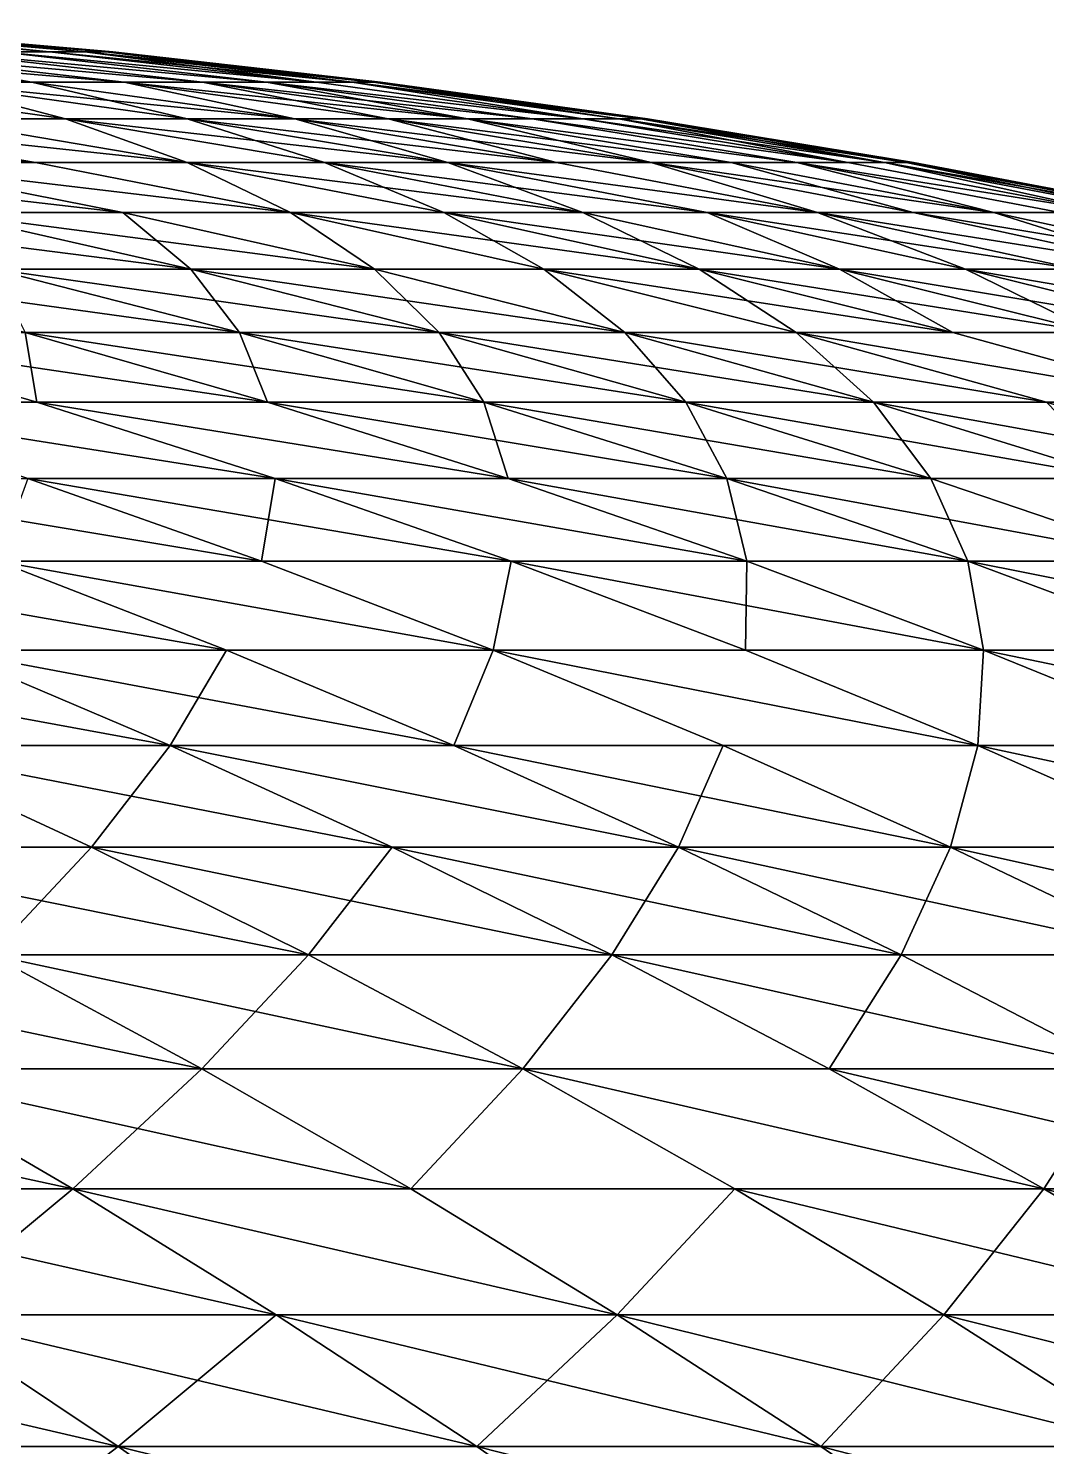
# Model space of a CAD drawing. Header units: millimetres. Extents: x -3250 to 6200, y -3250 to 3250.
# Drawn here: x 5473.4 to 5548.8, y 692.8 to 797.8 of the extents above; entities that cross this region are included whole.
import ezdxf

# ---------------------------------------------------------------- set-up
doc = ezdxf.new("R2010")
doc.units = ezdxf.units.MM
doc.header["$MEASUREMENT"] = 0
doc.layers.add('MESH_3D', color=2, linetype='CONTINUOUS')

msp = doc.modelspace()

# ---------------------------------------------------------------- linework, layer by layer
at = {"layer": 'MESH_3D'}
for points in [[(5455.14, 797.76, 2675.96), (5457.72, 797.76, 2717.27), (5474.96, 796.02, 2674.48)], [(5471.31, 796.02, 2632.76), (5455.14, 797.76, 2675.96), (5474.96, 796.02, 2674.48)], [(5455.14, 797.76, 24024.04), (5471.31, 796.02, 24067.24), (5474.96, 796.02, 24025.52)], [(5457.72, 797.76, 23982.73), (5455.14, 797.76, 24024.04), (5474.96, 796.02, 24025.52)], [(5457.72, 797.76, 2717.27), (5459.27, 797.76, 2758.62), (5477.57, 796.02, 2716.28)], [(5474.96, 796.02, 2674.48), (5457.72, 797.76, 2717.27), (5477.57, 796.02, 2716.28)], [(5457.72, 797.76, 23982.73), (5474.96, 796.02, 24025.52), (5477.57, 796.02, 23983.72)], [(5479.13, 796.02, 23941.87), (5457.72, 797.76, 23982.73), (5477.57, 796.02, 23983.72)], [(5459.27, 797.76, 23941.38), (5457.72, 797.76, 23982.73), (5479.13, 796.02, 23941.87)], [(5459.27, 797.76, 2758.62), (5479.65, 796.02, 2800), (5479.13, 796.02, 2758.13)], [(5459.27, 797.76, 2758.62), (5459.78, 797.76, 2800), (5479.65, 796.02, 2800)], [(5477.57, 796.02, 2716.28), (5459.27, 797.76, 2758.62), (5479.13, 796.02, 2758.13)], [(5459.27, 797.76, 23941.38), (5479.13, 796.02, 23941.87), (5479.65, 796.02, 23900)], [(5459.27, 797.76, 23941.38), (5479.65, 796.02, 23900), (5459.78, 797.76, 23900)], [(5479.65, 796.02, 23900), (5479.65, 796.02, 2800), (5459.78, 797.76, 2800)], [(5459.78, 797.76, 23900), (5479.65, 796.02, 23900), (5459.78, 797.76, 2800)], [(5446.35, 796.02, 2467.18), (5473.66, 793.79, 2504.89), (5465.78, 793.79, 2463.26)], [(5446.35, 796.02, 2467.18), (5454.14, 796.02, 2508.33), (5473.66, 793.79, 2504.89)], [(5473.66, 793.79, 24195.11), (5446.35, 796.02, 24232.82), (5465.78, 793.79, 24236.74)], [(5454.14, 796.02, 24191.67), (5446.35, 796.02, 24232.82), (5473.66, 793.79, 24195.11)], [(5454.14, 796.02, 2508.33), (5460.89, 796.02, 2549.66), (5480.49, 793.79, 2546.71)], [(5454.14, 796.02, 2508.33), (5480.49, 793.79, 2546.71), (5473.66, 793.79, 2504.89)], [(5460.89, 796.02, 24150.34), (5454.14, 796.02, 24191.67), (5473.66, 793.79, 24195.11)], [(5460.89, 796.02, 2549.66), (5466.62, 796.02, 2591.15), (5486.29, 793.79, 2588.68)], [(5460.89, 796.02, 2549.66), (5486.29, 793.79, 2588.68), (5480.49, 793.79, 2546.71)], [(5460.89, 796.02, 24150.34), (5473.66, 793.79, 24195.11), (5480.49, 793.79, 24153.29)], [(5486.29, 793.79, 24111.32), (5460.89, 796.02, 24150.34), (5480.49, 793.79, 24153.29)], [(5466.62, 796.02, 24108.85), (5460.89, 796.02, 24150.34), (5486.29, 793.79, 24111.32)], [(5466.62, 796.02, 2591.15), (5471.31, 796.02, 2632.76), (5491.03, 793.79, 2630.79)], [(5466.62, 796.02, 2591.15), (5491.03, 793.79, 2630.79), (5486.29, 793.79, 2588.68)], [(5491.03, 793.79, 24069.21), (5466.62, 796.02, 24108.85), (5486.29, 793.79, 24111.32)], [(5471.31, 796.02, 24067.24), (5466.62, 796.02, 24108.85), (5491.03, 793.79, 24069.21)], [(5471.31, 796.02, 2632.76), (5494.72, 793.79, 2673), (5491.03, 793.79, 2630.79)], [(5471.31, 796.02, 2632.76), (5474.96, 796.02, 2674.48), (5494.72, 793.79, 2673)], [(5494.72, 793.79, 24027), (5471.31, 796.02, 24067.24), (5491.03, 793.79, 24069.21)], [(5474.96, 796.02, 24025.52), (5471.31, 796.02, 24067.24), (5494.72, 793.79, 24027)], [(5474.96, 796.02, 2674.48), (5477.57, 796.02, 2716.28), (5497.36, 793.79, 2715.29)], [(5474.96, 796.02, 2674.48), (5497.36, 793.79, 2715.29), (5494.72, 793.79, 2673)], [(5477.57, 796.02, 23983.72), (5474.96, 796.02, 24025.52), (5494.72, 793.79, 24027)], [(5477.57, 796.02, 2716.28), (5479.13, 796.02, 2758.13), (5498.95, 793.79, 2757.63)], [(5477.57, 796.02, 2716.28), (5498.95, 793.79, 2757.63), (5497.36, 793.79, 2715.29)], [(5477.57, 796.02, 23983.72), (5494.72, 793.79, 24027), (5497.36, 793.79, 23984.71)], [(5479.13, 796.02, 23941.87), (5477.57, 796.02, 23983.72), (5497.36, 793.79, 23984.71)], [(5479.13, 796.02, 2758.13), (5479.65, 796.02, 2800), (5499.47, 793.79, 2800)], [(5479.13, 796.02, 2758.13), (5499.47, 793.79, 2800), (5498.95, 793.79, 2757.63)], [(5479.13, 796.02, 23941.87), (5497.36, 793.79, 23984.71), (5498.95, 793.79, 23942.37)], [(5479.13, 796.02, 23941.87), (5498.95, 793.79, 23942.37), (5499.47, 793.79, 23900)], [(5479.13, 796.02, 23941.87), (5499.47, 793.79, 23900), (5479.65, 796.02, 23900)], [(5479.65, 796.02, 23900), (5499.47, 793.79, 23900), (5499.47, 793.79, 2800)], [(5479.65, 796.02, 23900), (5499.47, 793.79, 2800), (5479.65, 796.02, 2800)], [(5456.87, 793.79, 2421.83), (5465.78, 793.79, 2463.26), (5476.13, 791.06, 2417.43)], [(5466.07, 791.06, 2375.77), (5456.87, 793.79, 2421.83), (5476.13, 791.06, 2417.43)], [(5456.87, 793.79, 24278.17), (5466.07, 791.06, 24324.23), (5476.13, 791.06, 24282.57)], [(5465.78, 793.79, 24236.74), (5456.87, 793.79, 24278.17), (5476.13, 791.06, 24282.57)], [(5465.78, 793.79, 2463.26), (5473.66, 793.79, 2504.89), (5493.11, 791.06, 2501.46)], [(5465.78, 793.79, 2463.26), (5493.11, 791.06, 2501.46), (5485.15, 791.06, 2459.34)], [(5476.13, 791.06, 2417.43), (5465.78, 793.79, 2463.26), (5485.15, 791.06, 2459.34)], [(5465.78, 793.79, 24236.74), (5476.13, 791.06, 24282.57), (5485.15, 791.06, 24240.66)], [(5473.66, 793.79, 24195.11), (5465.78, 793.79, 24236.74), (5485.15, 791.06, 24240.66)], [(5473.66, 793.79, 2504.89), (5480.49, 793.79, 2546.71), (5493.11, 791.06, 2501.46)], [(5473.66, 793.79, 24195.11), (5485.15, 791.06, 24240.66), (5493.11, 791.06, 24198.54)], [(5480.49, 793.79, 24153.29), (5473.66, 793.79, 24195.11), (5493.11, 791.06, 24198.54)], [(5480.49, 793.79, 2546.71), (5505.89, 791.06, 2586.22), (5500.03, 791.06, 2543.76)], [(5480.49, 793.79, 2546.71), (5486.29, 793.79, 2588.68), (5505.89, 791.06, 2586.22)], [(5493.11, 791.06, 2501.46), (5480.49, 793.79, 2546.71), (5500.03, 791.06, 2543.76)], [(5480.49, 793.79, 24153.29), (5493.11, 791.06, 24198.54), (5500.03, 791.06, 24156.24)], [(5486.29, 793.79, 24111.32), (5480.49, 793.79, 24153.29), (5500.03, 791.06, 24156.24)], [(5486.29, 793.79, 2588.68), (5491.03, 793.79, 2630.79), (5510.69, 791.06, 2628.82)], [(5486.29, 793.79, 2588.68), (5510.69, 791.06, 2628.82), (5505.89, 791.06, 2586.22)], [(5486.29, 793.79, 24111.32), (5500.03, 791.06, 24156.24), (5505.89, 791.06, 24113.78)], [(5491.03, 793.79, 24069.21), (5486.29, 793.79, 24111.32), (5505.89, 791.06, 24113.78)], [(5491.03, 793.79, 2630.79), (5494.72, 793.79, 2673), (5514.43, 791.06, 2671.52)], [(5491.03, 793.79, 2630.79), (5514.43, 791.06, 2671.52), (5510.69, 791.06, 2628.82)], [(5491.03, 793.79, 24069.21), (5505.89, 791.06, 24113.78), (5510.69, 791.06, 24071.18)], [(5514.43, 791.06, 24028.48), (5491.03, 793.79, 24069.21), (5510.69, 791.06, 24071.18)], [(5494.72, 793.79, 24027), (5491.03, 793.79, 24069.21), (5514.43, 791.06, 24028.48)], [(5494.72, 793.79, 2673), (5497.36, 793.79, 2715.29), (5514.43, 791.06, 2671.52)], [(5497.36, 793.79, 23984.71), (5494.72, 793.79, 24027), (5514.43, 791.06, 24028.48)], [(5497.36, 793.79, 2715.29), (5518.7, 791.06, 2757.14), (5517.1, 791.06, 2714.3)], [(5497.36, 793.79, 2715.29), (5498.95, 793.79, 2757.63), (5518.7, 791.06, 2757.14)], [(5514.43, 791.06, 2671.52), (5497.36, 793.79, 2715.29), (5517.1, 791.06, 2714.3)], [(5497.36, 793.79, 23984.71), (5514.43, 791.06, 24028.48), (5517.1, 791.06, 23985.7)], [(5498.95, 793.79, 23942.37), (5497.36, 793.79, 23984.71), (5517.1, 791.06, 23985.7)], [(5498.95, 793.79, 2757.63), (5499.47, 793.79, 2800), (5519.23, 791.06, 2800)], [(5498.95, 793.79, 2757.63), (5519.23, 791.06, 2800), (5518.7, 791.06, 2757.14)], [(5498.95, 793.79, 23942.37), (5518.7, 791.06, 23942.86), (5519.23, 791.06, 23900)], [(5498.95, 793.79, 23942.37), (5517.1, 791.06, 23985.7), (5518.7, 791.06, 23942.86)], [(5498.95, 793.79, 23942.37), (5519.23, 791.06, 23900), (5499.47, 793.79, 23900)], [(5519.23, 791.06, 23900), (5519.23, 791.06, 2800), (5499.47, 793.79, 2800)], [(5499.47, 793.79, 23900), (5519.23, 791.06, 23900), (5499.47, 793.79, 2800)], [(5442.85, 791.06, 2293.25), (5454.98, 791.06, 2334.36), (5473.93, 787.85, 2329.03)], [(5442.85, 791.06, 2293.25), (5473.93, 787.85, 2329.03), (5461.66, 787.85, 2287.44)], [(5454.98, 791.06, 2334.36), (5466.07, 791.06, 2375.77), (5485.15, 787.85, 2370.91)], [(5454.98, 791.06, 2334.36), (5485.15, 787.85, 2370.91), (5473.93, 787.85, 2329.03)], [(5454.98, 791.06, 24365.64), (5461.66, 787.85, 24412.56), (5473.93, 787.85, 24370.97)], [(5485.15, 787.85, 24329.09), (5454.98, 791.06, 24365.64), (5473.93, 787.85, 24370.97)], [(5466.07, 791.06, 24324.23), (5454.98, 791.06, 24365.64), (5485.15, 787.85, 24329.09)], [(5466.07, 791.06, 2375.77), (5476.13, 791.06, 2417.43), (5485.15, 787.85, 2370.91)], [(5476.13, 791.06, 24282.57), (5466.07, 791.06, 24324.23), (5485.15, 787.85, 24329.09)], [(5476.13, 791.06, 2417.43), (5485.15, 791.06, 2459.34), (5504.44, 787.85, 2455.44)], [(5476.13, 791.06, 2417.43), (5504.44, 787.85, 2455.44), (5495.32, 787.85, 2413.05)], [(5485.15, 787.85, 2370.91), (5476.13, 791.06, 2417.43), (5495.32, 787.85, 2413.05)], [(5476.13, 791.06, 24282.57), (5485.15, 787.85, 24329.09), (5495.32, 787.85, 24286.95)], [(5485.15, 791.06, 24240.66), (5476.13, 791.06, 24282.57), (5495.32, 787.85, 24286.95)], [(5485.15, 791.06, 2459.34), (5493.11, 791.06, 2501.46), (5512.5, 787.85, 2498.04)], [(5485.15, 791.06, 2459.34), (5512.5, 787.85, 2498.04), (5504.44, 787.85, 2455.44)], [(5485.15, 791.06, 24240.66), (5495.32, 787.85, 24286.95), (5504.44, 787.85, 24244.56)], [(5493.11, 791.06, 24198.54), (5485.15, 791.06, 24240.66), (5504.44, 787.85, 24244.56)], [(5493.11, 791.06, 2501.46), (5500.03, 791.06, 2543.76), (5519.5, 787.85, 2540.83)], [(5493.11, 791.06, 2501.46), (5519.5, 787.85, 2540.83), (5512.5, 787.85, 2498.04)], [(5493.11, 791.06, 24198.54), (5504.44, 787.85, 24244.56), (5512.5, 787.85, 24201.96)], [(5500.03, 791.06, 24156.24), (5493.11, 791.06, 24198.54), (5512.5, 787.85, 24201.96)], [(5500.03, 791.06, 2543.76), (5525.42, 787.85, 2583.78), (5519.5, 787.85, 2540.83)], [(5500.03, 791.06, 2543.76), (5505.89, 791.06, 2586.22), (5525.42, 787.85, 2583.78)], [(5500.03, 791.06, 24156.24), (5512.5, 787.85, 24201.96), (5519.5, 787.85, 24159.17)], [(5505.89, 791.06, 24113.78), (5500.03, 791.06, 24156.24), (5519.5, 787.85, 24159.17)], [(5505.89, 791.06, 2586.22), (5510.69, 791.06, 2628.82), (5530.28, 787.85, 2626.86)], [(5505.89, 791.06, 2586.22), (5530.28, 787.85, 2626.86), (5525.42, 787.85, 2583.78)], [(5505.89, 791.06, 24113.78), (5519.5, 787.85, 24159.17), (5525.42, 787.85, 24116.22)], [(5530.28, 787.85, 24073.14), (5505.89, 791.06, 24113.78), (5525.42, 787.85, 24116.22)], [(5510.69, 791.06, 24071.18), (5505.89, 791.06, 24113.78), (5530.28, 787.85, 24073.14)], [(5510.69, 791.06, 2628.82), (5514.43, 791.06, 2671.52), (5534.06, 787.85, 2670.05)], [(5510.69, 791.06, 2628.82), (5534.06, 787.85, 2670.05), (5530.28, 787.85, 2626.86)], [(5534.06, 787.85, 24029.95), (5510.69, 791.06, 24071.18), (5530.28, 787.85, 24073.14)], [(5514.43, 791.06, 24028.48), (5510.69, 791.06, 24071.18), (5534.06, 787.85, 24029.95)], [(5514.43, 791.06, 2671.52), (5536.76, 787.85, 2713.32), (5534.06, 787.85, 2670.05)], [(5514.43, 791.06, 2671.52), (5517.1, 791.06, 2714.3), (5536.76, 787.85, 2713.32)], [(5517.1, 791.06, 23985.7), (5514.43, 791.06, 24028.48), (5534.06, 787.85, 24029.95)], [(5517.1, 791.06, 2714.3), (5518.7, 791.06, 2757.14), (5536.76, 787.85, 2713.32)], [(5517.1, 791.06, 23985.7), (5534.06, 787.85, 24029.95), (5536.76, 787.85, 23986.68)], [(5538.38, 787.85, 23943.35), (5517.1, 791.06, 23985.7), (5536.76, 787.85, 23986.68)], [(5518.7, 791.06, 23942.86), (5517.1, 791.06, 23985.7), (5538.38, 787.85, 23943.35)], [(5518.7, 791.06, 2757.14), (5519.23, 791.06, 2800), (5538.92, 787.85, 2800)], [(5518.7, 791.06, 2757.14), (5538.92, 787.85, 2800), (5538.38, 787.85, 2756.65)], [(5536.76, 787.85, 2713.32), (5518.7, 791.06, 2757.14), (5538.38, 787.85, 2756.65)], [(5518.7, 791.06, 23942.86), (5538.38, 787.85, 23943.35), (5538.92, 787.85, 23900)], [(5518.7, 791.06, 23942.86), (5538.92, 787.85, 23900), (5519.23, 791.06, 23900)], [(5519.23, 791.06, 23900), (5538.92, 787.85, 23900), (5538.92, 787.85, 2800)], [(5519.23, 791.06, 23900), (5538.92, 787.85, 2800), (5519.23, 791.06, 2800)], [(5448.37, 787.85, 2246.18), (5461.66, 787.85, 2287.44), (5480.39, 784.14, 2281.67)], [(5448.37, 787.85, 2246.18), (5480.39, 784.14, 2281.67), (5466.95, 784.14, 2239.94)], [(5461.66, 787.85, 2287.44), (5492.79, 784.14, 2323.72), (5480.39, 784.14, 2281.67)], [(5461.66, 787.85, 2287.44), (5473.93, 787.85, 2329.03), (5492.79, 784.14, 2323.72)], [(5461.66, 787.85, 24412.56), (5466.95, 784.14, 24460.06), (5480.39, 784.14, 24418.33)], [(5492.79, 784.14, 24376.28), (5461.66, 787.85, 24412.56), (5480.39, 784.14, 24418.33)], [(5473.93, 787.85, 24370.97), (5461.66, 787.85, 24412.56), (5492.79, 784.14, 24376.28)], [(5473.93, 787.85, 2329.03), (5485.15, 787.85, 2370.91), (5492.79, 784.14, 2323.72)], [(5485.15, 787.85, 24329.09), (5473.93, 787.85, 24370.97), (5492.79, 784.14, 24376.28)], [(5485.15, 787.85, 2370.91), (5514.43, 784.14, 2408.69), (5504.14, 784.14, 2366.07)], [(5485.15, 787.85, 2370.91), (5495.32, 787.85, 2413.05), (5514.43, 784.14, 2408.69)], [(5492.79, 784.14, 2323.72), (5485.15, 787.85, 2370.91), (5504.14, 784.14, 2366.07)], [(5485.15, 787.85, 24329.09), (5492.79, 784.14, 24376.28), (5504.14, 784.14, 24333.93)], [(5495.32, 787.85, 24286.95), (5485.15, 787.85, 24329.09), (5504.14, 784.14, 24333.93)], [(5495.32, 787.85, 2413.05), (5504.44, 787.85, 2455.44), (5523.65, 784.14, 2451.56)], [(5495.32, 787.85, 2413.05), (5523.65, 784.14, 2451.56), (5514.43, 784.14, 2408.69)], [(5495.32, 787.85, 24286.95), (5504.14, 784.14, 24333.93), (5514.43, 784.14, 24291.31)], [(5504.44, 787.85, 24244.56), (5495.32, 787.85, 24286.95), (5514.43, 784.14, 24291.31)], [(5504.44, 787.85, 2455.44), (5531.8, 784.14, 2494.64), (5523.65, 784.14, 2451.56)], [(5504.44, 787.85, 2455.44), (5512.5, 787.85, 2498.04), (5531.8, 784.14, 2494.64)], [(5504.44, 787.85, 24244.56), (5514.43, 784.14, 24291.31), (5523.65, 784.14, 24248.44)], [(5531.8, 784.14, 24205.36), (5504.44, 787.85, 24244.56), (5523.65, 784.14, 24248.44)], [(5512.5, 787.85, 24201.96), (5504.44, 787.85, 24244.56), (5531.8, 784.14, 24205.36)], [(5512.5, 787.85, 2498.04), (5519.5, 787.85, 2540.83), (5531.8, 784.14, 2494.64)], [(5519.5, 787.85, 24159.17), (5512.5, 787.85, 24201.96), (5531.8, 784.14, 24205.36)], [(5519.5, 787.85, 2540.83), (5525.42, 787.85, 2583.78), (5544.87, 784.14, 2581.34)], [(5519.5, 787.85, 2540.83), (5544.87, 784.14, 2581.34), (5538.88, 784.14, 2537.91)], [(5531.8, 784.14, 2494.64), (5519.5, 787.85, 2540.83), (5538.88, 784.14, 2537.91)], [(5519.5, 787.85, 24159.17), (5531.8, 784.14, 24205.36), (5538.88, 784.14, 24162.09)], [(5525.42, 787.85, 24116.22), (5519.5, 787.85, 24159.17), (5538.88, 784.14, 24162.09)], [(5525.42, 787.85, 2583.78), (5530.28, 787.85, 2626.86), (5544.87, 784.14, 2581.34)], [(5525.42, 787.85, 24116.22), (5538.88, 784.14, 24162.09), (5544.87, 784.14, 24118.66)], [(5530.28, 787.85, 24073.14), (5525.42, 787.85, 24116.22), (5544.87, 784.14, 24118.66)], [(5530.28, 787.85, 2626.86), (5534.06, 787.85, 2670.05), (5553.6, 784.14, 2668.59)], [(5530.28, 787.85, 2626.86), (5553.6, 784.14, 2668.59), (5549.78, 784.14, 2624.91)], [(5544.87, 784.14, 2581.34), (5530.28, 787.85, 2626.86), (5549.78, 784.14, 2624.91)], [(5530.28, 787.85, 24073.14), (5544.87, 784.14, 24118.66), (5549.78, 784.14, 24075.09)], [(5553.6, 784.14, 24031.41), (5530.28, 787.85, 24073.14), (5549.78, 784.14, 24075.09)], [(5534.06, 787.85, 24029.95), (5530.28, 787.85, 24073.14), (5553.6, 784.14, 24031.41)], [(5534.06, 787.85, 2670.05), (5536.76, 787.85, 2713.32), (5553.6, 784.14, 2668.59)], [(5536.76, 787.85, 23986.68), (5534.06, 787.85, 24029.95), (5553.6, 784.14, 24031.41)], [(5536.76, 787.85, 2713.32), (5538.38, 787.85, 2756.65), (5556.33, 784.14, 2712.35)], [(5553.6, 784.14, 2668.59), (5536.76, 787.85, 2713.32), (5556.33, 784.14, 2712.35)], [(5536.76, 787.85, 23986.68), (5553.6, 784.14, 24031.41), (5556.33, 784.14, 23987.65)], [(5557.97, 784.14, 23943.84), (5536.76, 787.85, 23986.68), (5556.33, 784.14, 23987.65)], [(5538.38, 787.85, 23943.35), (5536.76, 787.85, 23986.68), (5557.97, 784.14, 23943.84)], [(5538.38, 787.85, 2756.65), (5558.52, 784.14, 2800), (5557.97, 784.14, 2756.16)], [(5538.38, 787.85, 2756.65), (5538.92, 787.85, 2800), (5558.52, 784.14, 2800)], [(5556.33, 784.14, 2712.35), (5538.38, 787.85, 2756.65), (5557.97, 784.14, 2756.16)], [(5538.38, 787.85, 23943.35), (5557.97, 784.14, 23943.84), (5558.52, 784.14, 23900)], [(5538.38, 787.85, 23943.35), (5558.52, 784.14, 23900), (5538.92, 787.85, 23900)], [(5538.92, 787.85, 23900), (5558.52, 784.14, 23900), (5558.52, 784.14, 2800)], [(5538.92, 787.85, 23900), (5558.52, 784.14, 2800), (5538.92, 787.85, 2800)], [(5485.43, 779.94, 24466.27), (5452.47, 784.14, 24501.45), (5470.79, 779.94, 24508.12)], [(5466.95, 784.14, 24460.06), (5452.47, 784.14, 24501.45), (5485.43, 779.94, 24466.27)], [(5466.95, 784.14, 2239.94), (5480.39, 784.14, 2281.67), (5499.02, 779.94, 2275.92)], [(5466.95, 784.14, 2239.94), (5499.02, 779.94, 2275.92), (5485.43, 779.94, 2233.73)], [(5470.79, 779.94, 2191.88), (5466.95, 784.14, 2239.94), (5485.43, 779.94, 2233.73)], [(5480.39, 784.14, 24418.33), (5466.95, 784.14, 24460.06), (5485.43, 779.94, 24466.27)], [(5480.39, 784.14, 2281.67), (5492.79, 784.14, 2323.72), (5499.02, 779.94, 2275.92)], [(5480.39, 784.14, 24418.33), (5485.43, 779.94, 24466.27), (5499.02, 779.94, 24424.08)], [(5492.79, 784.14, 24376.28), (5480.39, 784.14, 24418.33), (5499.02, 779.94, 24424.08)], [(5492.79, 784.14, 2323.72), (5523.04, 779.94, 2361.26), (5511.56, 779.94, 2318.44)], [(5492.79, 784.14, 2323.72), (5504.14, 784.14, 2366.07), (5523.04, 779.94, 2361.26)], [(5499.02, 779.94, 2275.92), (5492.79, 784.14, 2323.72), (5511.56, 779.94, 2318.44)], [(5492.79, 784.14, 24376.28), (5499.02, 779.94, 24424.08), (5511.56, 779.94, 24381.56)], [(5504.14, 784.14, 24333.93), (5492.79, 784.14, 24376.28), (5511.56, 779.94, 24381.56)], [(5504.14, 784.14, 2366.07), (5533.44, 779.94, 2404.35), (5523.04, 779.94, 2361.26)], [(5504.14, 784.14, 2366.07), (5514.43, 784.14, 2408.69), (5533.44, 779.94, 2404.35)], [(5504.14, 784.14, 24333.93), (5511.56, 779.94, 24381.56), (5523.04, 779.94, 24338.74)], [(5514.43, 784.14, 24291.31), (5504.14, 784.14, 24333.93), (5523.04, 779.94, 24338.74)], [(5514.43, 784.14, 2408.69), (5523.65, 784.14, 2451.56), (5533.44, 779.94, 2404.35)], [(5514.43, 784.14, 24291.31), (5523.04, 779.94, 24338.74), (5533.44, 779.94, 24295.65)], [(5523.65, 784.14, 24248.44), (5514.43, 784.14, 24291.31), (5533.44, 779.94, 24295.65)], [(5523.65, 784.14, 2451.56), (5531.8, 784.14, 2494.64), (5551, 779.94, 2491.25)], [(5523.65, 784.14, 2451.56), (5551, 779.94, 2491.25), (5542.76, 779.94, 2447.69)], [(5533.44, 779.94, 2404.35), (5523.65, 784.14, 2451.56), (5542.76, 779.94, 2447.69)], [(5523.65, 784.14, 24248.44), (5533.44, 779.94, 24295.65), (5542.76, 779.94, 24252.31)], [(5531.8, 784.14, 24205.36), (5523.65, 784.14, 24248.44), (5542.76, 779.94, 24252.31)], [(5531.8, 784.14, 2494.64), (5558.16, 779.94, 2535), (5551, 779.94, 2491.25)], [(5531.8, 784.14, 2494.64), (5538.88, 784.14, 2537.91), (5558.16, 779.94, 2535)], [(5531.8, 784.14, 24205.36), (5542.76, 779.94, 24252.31), (5551, 779.94, 24208.75)], [(5558.16, 779.94, 24165), (5531.8, 784.14, 24205.36), (5551, 779.94, 24208.75)], [(5538.88, 784.14, 24162.09), (5531.8, 784.14, 24205.36), (5558.16, 779.94, 24165)], [(5538.88, 784.14, 2537.91), (5544.87, 784.14, 2581.34), (5564.22, 779.94, 2578.91)], [(5538.88, 784.14, 2537.91), (5564.22, 779.94, 2578.91), (5558.16, 779.94, 2535)], [(5544.87, 784.14, 24118.66), (5538.88, 784.14, 24162.09), (5558.16, 779.94, 24165)], [(5544.87, 784.14, 2581.34), (5549.78, 784.14, 2624.91), (5564.22, 779.94, 2578.91)], [(5544.87, 784.14, 24118.66), (5558.16, 779.94, 24165), (5564.22, 779.94, 24121.09)], [(5549.78, 784.14, 24075.09), (5544.87, 784.14, 24118.66), (5564.22, 779.94, 24121.09)], [(5455.11, 779.94, 2150.42), (5489.01, 775.26, 2185.25), (5473.16, 775.26, 2143.33)], [(5455.11, 779.94, 2150.42), (5470.79, 779.94, 2191.88), (5489.01, 775.26, 2185.25)], [(5470.79, 779.94, 2191.88), (5485.43, 779.94, 2233.73), (5503.81, 775.26, 2227.55)], [(5470.79, 779.94, 2191.88), (5503.81, 775.26, 2227.55), (5489.01, 775.26, 2185.25)], [(5470.79, 779.94, 24508.12), (5473.16, 775.26, 24556.67), (5489.01, 775.26, 24514.75)], [(5485.43, 779.94, 24466.27), (5470.79, 779.94, 24508.12), (5489.01, 775.26, 24514.75)], [(5485.43, 779.94, 2233.73), (5517.55, 775.26, 2270.21), (5503.81, 775.26, 2227.55)], [(5485.43, 779.94, 2233.73), (5499.02, 779.94, 2275.92), (5517.55, 775.26, 2270.21)], [(5485.43, 779.94, 24466.27), (5489.01, 775.26, 24514.75), (5503.81, 775.26, 24472.45)], [(5499.02, 779.94, 24424.08), (5485.43, 779.94, 24466.27), (5503.81, 775.26, 24472.45)], [(5499.02, 779.94, 2275.92), (5511.56, 779.94, 2318.44), (5517.55, 775.26, 2270.21)], [(5499.02, 779.94, 24424.08), (5503.81, 775.26, 24472.45), (5517.55, 775.26, 24429.79)], [(5511.56, 779.94, 24381.56), (5499.02, 779.94, 24424.08), (5517.55, 775.26, 24429.79)], [(5511.56, 779.94, 2318.44), (5523.04, 779.94, 2361.26), (5541.83, 775.26, 2356.48)], [(5511.56, 779.94, 2318.44), (5541.83, 775.26, 2356.48), (5530.23, 775.26, 2313.19)], [(5517.55, 775.26, 2270.21), (5511.56, 779.94, 2318.44), (5530.23, 775.26, 2313.19)], [(5511.56, 779.94, 24381.56), (5517.55, 775.26, 24429.79), (5530.23, 775.26, 24386.81)], [(5523.04, 779.94, 24338.74), (5511.56, 779.94, 24381.56), (5530.23, 775.26, 24386.81)], [(5523.04, 779.94, 2361.26), (5552.34, 775.26, 2400.04), (5541.83, 775.26, 2356.48)], [(5523.04, 779.94, 2361.26), (5533.44, 779.94, 2404.35), (5552.34, 775.26, 2400.04)], [(5523.04, 779.94, 24338.74), (5530.23, 775.26, 24386.81), (5541.83, 775.26, 24343.52)], [(5533.44, 779.94, 24295.65), (5523.04, 779.94, 24338.74), (5541.83, 775.26, 24343.52)], [(5533.44, 779.94, 2404.35), (5542.76, 779.94, 2447.69), (5561.77, 775.26, 2443.85)], [(5533.44, 779.94, 2404.35), (5561.77, 775.26, 2443.85), (5552.34, 775.26, 2400.04)], [(5533.44, 779.94, 24295.65), (5541.83, 775.26, 24343.52), (5552.34, 775.26, 24299.96)], [(5542.76, 779.94, 24252.31), (5533.44, 779.94, 24295.65), (5552.34, 775.26, 24299.96)], [(5542.76, 779.94, 2447.69), (5551, 779.94, 2491.25), (5570.1, 775.26, 2487.88)], [(5542.76, 779.94, 2447.69), (5570.1, 775.26, 2487.88), (5561.77, 775.26, 2443.85)], [(5542.76, 779.94, 24252.31), (5552.34, 775.26, 24299.96), (5561.77, 775.26, 24256.15)], [(5551, 779.94, 24208.75), (5542.76, 779.94, 24252.31), (5561.77, 775.26, 24256.15)], [(5455.91, 770.1, 2052.83), (5456.27, 775.26, 2101.82), (5474.02, 770.1, 2094.34)], [(5456.27, 775.26, 24598.18), (5455.91, 770.1, 24647.17), (5474.02, 770.1, 24605.66)], [(5456.27, 775.26, 2101.82), (5473.16, 775.26, 2143.33), (5491.09, 770.1, 2136.3)], [(5456.27, 775.26, 2101.82), (5491.09, 770.1, 2136.3), (5474.02, 770.1, 2094.34)], [(5473.16, 775.26, 24556.67), (5456.27, 775.26, 24598.18), (5474.02, 770.1, 24605.66)], [(5473.16, 775.26, 2143.33), (5489.01, 775.26, 2185.25), (5507.11, 770.1, 2178.66)], [(5473.16, 775.26, 2143.33), (5507.11, 770.1, 2178.66), (5491.09, 770.1, 2136.3)], [(5473.16, 775.26, 24556.67), (5474.02, 770.1, 24605.66), (5491.09, 770.1, 24563.7)], [(5489.01, 775.26, 24514.75), (5473.16, 775.26, 24556.67), (5491.09, 770.1, 24563.7)], [(5489.01, 775.26, 2185.25), (5503.81, 775.26, 2227.55), (5507.11, 770.1, 2178.66)], [(5489.01, 775.26, 24514.75), (5491.09, 770.1, 24563.7), (5507.11, 770.1, 24521.34)], [(5522.07, 770.1, 24478.59), (5489.01, 775.26, 24514.75), (5507.11, 770.1, 24521.34)], [(5503.81, 775.26, 24472.45), (5489.01, 775.26, 24514.75), (5522.07, 770.1, 24478.59)], [(5503.81, 775.26, 2227.55), (5517.55, 775.26, 2270.21), (5522.07, 770.1, 2221.41)], [(5507.11, 770.1, 2178.66), (5503.81, 775.26, 2227.55), (5522.07, 770.1, 2221.41)], [(5535.96, 770.1, 24435.47), (5503.81, 775.26, 24472.45), (5522.07, 770.1, 24478.59)], [(5517.55, 775.26, 24429.79), (5503.81, 775.26, 24472.45), (5535.96, 770.1, 24435.47)], [(5517.55, 775.26, 2270.21), (5530.23, 775.26, 2313.19), (5548.77, 770.1, 2307.97)], [(5517.55, 775.26, 2270.21), (5548.77, 770.1, 2307.97), (5535.96, 770.1, 2264.53)], [(5522.07, 770.1, 2221.41), (5517.55, 775.26, 2270.21), (5535.96, 770.1, 2264.53)], [(5530.23, 775.26, 24386.81), (5517.55, 775.26, 24429.79), (5535.96, 770.1, 24435.47)], [(5530.23, 775.26, 2313.19), (5560.5, 770.1, 2351.72), (5548.77, 770.1, 2307.97)], [(5530.23, 775.26, 2313.19), (5541.83, 775.26, 2356.48), (5560.5, 770.1, 2351.72)], [(5530.23, 775.26, 24386.81), (5535.96, 770.1, 24435.47), (5548.77, 770.1, 24392.03)], [(5560.5, 770.1, 24348.28), (5530.23, 775.26, 24386.81), (5548.77, 770.1, 24392.03)], [(5541.83, 775.26, 24343.52), (5530.23, 775.26, 24386.81), (5560.5, 770.1, 24348.28)], [(5541.83, 775.26, 2356.48), (5552.34, 775.26, 2400.04), (5560.5, 770.1, 2351.72)], [(5552.34, 775.26, 24299.96), (5541.83, 775.26, 24343.52), (5560.5, 770.1, 24348.28)], [(5455.91, 770.1, 2052.83), (5474.02, 770.1, 2094.34), (5491.65, 764.46, 2086.91)], [(5455.91, 770.1, 2052.83), (5491.65, 764.46, 2086.91), (5473.35, 764.46, 2044.96)], [(5491.65, 764.46, 24613.09), (5455.91, 770.1, 24647.17), (5473.35, 764.46, 24655.04)], [(5474.02, 770.1, 24605.66), (5455.91, 770.1, 24647.17), (5491.65, 764.46, 24613.09)], [(5474.02, 770.1, 2094.34), (5508.9, 764.46, 2129.31), (5491.65, 764.46, 2086.91)], [(5474.02, 770.1, 2094.34), (5491.09, 770.1, 2136.3), (5508.9, 764.46, 2129.31)], [(5508.9, 764.46, 24570.69), (5474.02, 770.1, 24605.66), (5491.65, 764.46, 24613.09)], [(5491.09, 770.1, 24563.7), (5474.02, 770.1, 24605.66), (5508.9, 764.46, 24570.69)], [(5491.09, 770.1, 2136.3), (5507.11, 770.1, 2178.66), (5525.09, 764.46, 2172.12)], [(5491.09, 770.1, 2136.3), (5525.09, 764.46, 2172.12), (5508.9, 764.46, 2129.31)], [(5507.11, 770.1, 24521.34), (5491.09, 770.1, 24563.7), (5508.9, 764.46, 24570.69)], [(5507.11, 770.1, 2178.66), (5522.07, 770.1, 2221.41), (5540.21, 764.46, 2215.32)], [(5507.11, 770.1, 2178.66), (5540.21, 764.46, 2215.32), (5525.09, 764.46, 2172.12)], [(5507.11, 770.1, 24521.34), (5508.9, 764.46, 24570.69), (5525.09, 764.46, 24527.88)], [(5522.07, 770.1, 24478.59), (5507.11, 770.1, 24521.34), (5525.09, 764.46, 24527.88)], [(5522.07, 770.1, 2221.41), (5535.96, 770.1, 2264.53), (5554.24, 764.46, 2258.89)], [(5522.07, 770.1, 2221.41), (5554.24, 764.46, 2258.89), (5540.21, 764.46, 2215.32)], [(5522.07, 770.1, 24478.59), (5525.09, 764.46, 24527.88), (5540.21, 764.46, 24484.68)], [(5535.96, 770.1, 24435.47), (5522.07, 770.1, 24478.59), (5540.21, 764.46, 24484.68)], [(5535.96, 770.1, 2264.53), (5567.19, 764.46, 2302.79), (5554.24, 764.46, 2258.89)], [(5535.96, 770.1, 2264.53), (5548.77, 770.1, 2307.97), (5567.19, 764.46, 2302.79)], [(5535.96, 770.1, 24435.47), (5540.21, 764.46, 24484.68), (5554.24, 764.46, 24441.11)], [(5548.77, 770.1, 24392.03), (5535.96, 770.1, 24435.47), (5554.24, 764.46, 24441.11)], [(5548.77, 770.1, 2307.97), (5560.5, 770.1, 2351.72), (5567.19, 764.46, 2302.79)], [(5454, 764.46, 2003.47), (5473.35, 764.46, 2044.96), (5490.65, 758.34, 2037.15)], [(5454, 764.46, 2003.47), (5490.65, 758.34, 2037.15), (5471.11, 758.34, 1995.24)], [(5473.35, 764.46, 24655.04), (5471.11, 758.34, 24704.76), (5490.65, 758.34, 24662.85)], [(5473.35, 764.46, 2044.96), (5509.14, 758.34, 2079.54), (5490.65, 758.34, 2037.15)], [(5473.35, 764.46, 2044.96), (5491.65, 764.46, 2086.91), (5509.14, 758.34, 2079.54)], [(5491.65, 764.46, 24613.09), (5473.35, 764.46, 24655.04), (5490.65, 758.34, 24662.85)], [(5491.65, 764.46, 24613.09), (5490.65, 758.34, 24662.85), (5509.14, 758.34, 24620.46)], [(5491.65, 764.46, 2086.91), (5526.57, 758.34, 2122.37), (5509.14, 758.34, 2079.54)], [(5491.65, 764.46, 2086.91), (5508.9, 764.46, 2129.31), (5526.57, 758.34, 2122.37)], [(5526.57, 758.34, 24577.63), (5491.65, 764.46, 24613.09), (5509.14, 758.34, 24620.46)], [(5508.9, 764.46, 24570.69), (5491.65, 764.46, 24613.09), (5526.57, 758.34, 24577.63)], [(5508.9, 764.46, 2129.31), (5542.93, 758.34, 2165.62), (5526.57, 758.34, 2122.37)], [(5508.9, 764.46, 2129.31), (5525.09, 764.46, 2172.12), (5542.93, 758.34, 2165.62)], [(5525.09, 764.46, 24527.88), (5508.9, 764.46, 24570.69), (5526.57, 758.34, 24577.63)], [(5525.09, 764.46, 2172.12), (5558.21, 758.34, 2209.27), (5542.93, 758.34, 2165.62)], [(5525.09, 764.46, 2172.12), (5540.21, 764.46, 2215.32), (5558.21, 758.34, 2209.27)], [(5525.09, 764.46, 24527.88), (5526.57, 758.34, 24577.63), (5542.93, 758.34, 24534.38)], [(5540.21, 764.46, 24484.68), (5525.09, 764.46, 24527.88), (5542.93, 758.34, 24534.38)], [(5540.21, 764.46, 2215.32), (5554.24, 764.46, 2258.89), (5558.21, 758.34, 2209.27)], [(5540.21, 764.46, 24484.68), (5542.93, 758.34, 24534.38), (5558.21, 758.34, 24490.73)], [(5554.24, 764.46, 24441.11), (5540.21, 764.46, 24484.68), (5558.21, 758.34, 24490.73)], [(5450.52, 758.34, 1953.83), (5488.07, 751.75, 1987.07), (5467.28, 751.75, 1945.24)], [(5450.52, 758.34, 1953.83), (5471.11, 758.34, 1995.24), (5488.07, 751.75, 1987.07)], [(5471.11, 758.34, 24704.76), (5467.28, 751.75, 24754.76), (5488.07, 751.75, 24712.93)], [(5471.11, 758.34, 1995.24), (5490.65, 758.34, 2037.15), (5507.81, 751.75, 2029.41)], [(5471.11, 758.34, 1995.24), (5507.81, 751.75, 2029.41), (5488.07, 751.75, 1987.07)], [(5507.81, 751.75, 24670.59), (5471.11, 758.34, 24704.76), (5488.07, 751.75, 24712.93)], [(5490.65, 758.34, 24662.85), (5471.11, 758.34, 24704.76), (5507.81, 751.75, 24670.59)], [(5490.65, 758.34, 2037.15), (5509.14, 758.34, 2079.54), (5507.81, 751.75, 2029.41)], [(5509.14, 758.34, 24620.46), (5490.65, 758.34, 24662.85), (5507.81, 751.75, 24670.59)], [(5507.81, 751.75, 2029.41), (5509.14, 758.34, 2079.54), (5526.49, 751.75, 2072.22)], [(5509.14, 758.34, 24620.46), (5507.81, 751.75, 24670.59), (5526.49, 751.75, 24627.78)], [(5509.14, 758.34, 2079.54), (5544.1, 751.75, 2115.49), (5526.49, 751.75, 2072.22)], [(5509.14, 758.34, 2079.54), (5526.57, 758.34, 2122.37), (5544.1, 751.75, 2115.49)], [(5526.57, 758.34, 24577.63), (5509.14, 758.34, 24620.46), (5526.49, 751.75, 24627.78)], [(5526.57, 758.34, 24577.63), (5526.49, 751.75, 24627.78), (5544.1, 751.75, 24584.51)], [(5526.57, 758.34, 2122.37), (5542.93, 758.34, 2165.62), (5544.1, 751.75, 2115.49)], [(5542.93, 758.34, 24534.38), (5526.57, 758.34, 24577.63), (5544.1, 751.75, 24584.51)], [(5542.93, 758.34, 2165.62), (5576.05, 751.75, 2203.28), (5560.62, 751.75, 2159.19)], [(5542.93, 758.34, 2165.62), (5558.21, 758.34, 2209.27), (5576.05, 751.75, 2203.28)], [(5544.1, 751.75, 2115.49), (5542.93, 758.34, 2165.62), (5560.62, 751.75, 2159.19)], [(5542.93, 758.34, 24534.38), (5544.1, 751.75, 24584.51), (5560.62, 751.75, 24540.81)], [(5576.05, 751.75, 24496.72), (5542.93, 758.34, 24534.38), (5560.62, 751.75, 24540.81)], [(5558.21, 758.34, 24490.73), (5542.93, 758.34, 24534.38), (5576.05, 751.75, 24496.72)], [(5445.45, 751.75, 1903.94), (5483.88, 744.7, 1936.72), (5461.83, 744.7, 1895.01)], [(5445.45, 751.75, 1903.94), (5467.28, 751.75, 1945.24), (5483.88, 744.7, 1936.72)], [(5467.28, 751.75, 24754.76), (5461.83, 744.7, 24804.99), (5483.88, 744.7, 24763.28)], [(5467.28, 751.75, 1945.24), (5504.88, 744.7, 1978.97), (5483.88, 744.7, 1936.72)], [(5467.28, 751.75, 1945.24), (5488.07, 751.75, 1987.07), (5504.88, 744.7, 1978.97)], [(5488.07, 751.75, 24712.93), (5467.28, 751.75, 24754.76), (5483.88, 744.7, 24763.28)], [(5488.07, 751.75, 24712.93), (5483.88, 744.7, 24763.28), (5504.88, 744.7, 24721.03)], [(5488.07, 751.75, 1987.07), (5507.81, 751.75, 2029.41), (5504.88, 744.7, 1978.97)], [(5507.81, 751.75, 24670.59), (5488.07, 751.75, 24712.93), (5504.88, 744.7, 24721.03)], [(5504.88, 744.7, 1978.97), (5507.81, 751.75, 2029.41), (5524.82, 744.7, 2021.73)], [(5507.81, 751.75, 24670.59), (5504.88, 744.7, 24721.03), (5524.82, 744.7, 24678.27)], [(5507.81, 751.75, 2029.41), (5526.49, 751.75, 2072.22), (5543.68, 744.7, 2064.98)], [(5507.81, 751.75, 2029.41), (5543.68, 744.7, 2064.98), (5524.82, 744.7, 2021.73)], [(5543.68, 744.7, 24635.02), (5507.81, 751.75, 24670.59), (5524.82, 744.7, 24678.27)], [(5526.49, 751.75, 24627.78), (5507.81, 751.75, 24670.59), (5543.68, 744.7, 24635.02)], [(5526.49, 751.75, 2072.22), (5544.1, 751.75, 2115.49), (5543.68, 744.7, 2064.98)], [(5544.1, 751.75, 24584.51), (5526.49, 751.75, 24627.78), (5543.68, 744.7, 24635.02)], [(5543.68, 744.7, 2064.98), (5544.1, 751.75, 2115.49), (5561.47, 744.7, 2108.68)], [(5544.1, 751.75, 24584.51), (5543.68, 744.7, 24635.02), (5561.47, 744.7, 24591.32)], [(5544.1, 751.75, 2115.49), (5578.15, 744.7, 2152.8), (5561.47, 744.7, 2108.68)], [(5544.1, 751.75, 2115.49), (5560.62, 751.75, 2159.19), (5578.15, 744.7, 2152.8)], [(5578.15, 744.7, 24547.2), (5544.1, 751.75, 24584.51), (5561.47, 744.7, 24591.32)], [(5560.62, 751.75, 24540.81), (5544.1, 751.75, 24584.51), (5578.15, 744.7, 24547.2)], [(5454.76, 737.18, 1844.63), (5461.83, 744.7, 1895.01), (5478.06, 737.18, 1886.18)], [(5461.83, 744.7, 24804.99), (5454.76, 737.18, 24855.37), (5478.06, 737.18, 24813.82)], [(5461.83, 744.7, 1895.01), (5483.88, 744.7, 1936.72), (5500.32, 737.18, 1928.3)], [(5461.83, 744.7, 1895.01), (5500.32, 737.18, 1928.3), (5478.06, 737.18, 1886.18)], [(5483.88, 744.7, 24763.28), (5461.83, 744.7, 24804.99), (5478.06, 737.18, 24813.82)], [(5483.88, 744.7, 24763.28), (5478.06, 737.18, 24813.82), (5500.32, 737.18, 24771.7)], [(5483.88, 744.7, 1936.72), (5521.52, 737.18, 1970.96), (5500.32, 737.18, 1928.3)], [(5483.88, 744.7, 1936.72), (5504.88, 744.7, 1978.97), (5521.52, 737.18, 1970.96)], [(5521.52, 737.18, 24729.04), (5483.88, 744.7, 24763.28), (5500.32, 737.18, 24771.7)], [(5504.88, 744.7, 24721.03), (5483.88, 744.7, 24763.28), (5521.52, 737.18, 24729.04)], [(5504.88, 744.7, 1978.97), (5524.82, 744.7, 2021.73), (5541.66, 737.18, 2014.13)], [(5504.88, 744.7, 1978.97), (5541.66, 737.18, 2014.13), (5521.52, 737.18, 1970.96)], [(5524.82, 744.7, 24678.27), (5504.88, 744.7, 24721.03), (5521.52, 737.18, 24729.04)], [(5524.82, 744.7, 24678.27), (5521.52, 737.18, 24729.04), (5541.66, 737.18, 24685.87)], [(5524.82, 744.7, 2021.73), (5543.68, 744.7, 2064.98), (5541.66, 737.18, 2014.13)], [(5543.68, 744.7, 24635.02), (5524.82, 744.7, 24678.27), (5541.66, 737.18, 24685.87)], [(5541.66, 737.18, 2014.13), (5543.68, 744.7, 2064.98), (5560.71, 737.18, 2057.8)], [(5543.68, 744.7, 24635.02), (5541.66, 737.18, 24685.87), (5560.71, 737.18, 24642.2)], [(5543.68, 744.7, 2064.98), (5578.67, 737.18, 2101.93), (5560.71, 737.18, 2057.8)], [(5543.68, 744.7, 2064.98), (5561.47, 744.7, 2108.68), (5578.67, 737.18, 2101.93)], [(5578.67, 737.18, 24598.07), (5543.68, 744.7, 24635.02), (5560.71, 737.18, 24642.2)], [(5561.47, 744.7, 24591.32), (5543.68, 744.7, 24635.02), (5578.67, 737.18, 24598.07)], [(5454.76, 737.18, 1844.63), (5478.06, 737.18, 1886.18), (5470.59, 729.2, 1835.49)], [(5494.12, 729.2, 24822.57), (5454.76, 737.18, 24855.37), (5470.59, 729.2, 24864.51)], [(5478.06, 737.18, 24813.82), (5454.76, 737.18, 24855.37), (5494.12, 729.2, 24822.57)], [(5470.59, 729.2, 1835.49), (5478.06, 737.18, 1886.18), (5494.12, 729.2, 1877.43)], [(5478.06, 737.18, 1886.18), (5500.32, 737.18, 1928.3), (5516.59, 729.2, 1919.96)], [(5478.06, 737.18, 1886.18), (5516.59, 729.2, 1919.96), (5494.12, 729.2, 1877.43)], [(5500.32, 737.18, 24771.7), (5478.06, 737.18, 24813.82), (5494.12, 729.2, 24822.57)], [(5500.32, 737.18, 24771.7), (5494.12, 729.2, 24822.57), (5516.59, 729.2, 24780.04)], [(5500.32, 737.18, 1928.3), (5521.52, 737.18, 1970.96), (5538, 729.2, 1963.03)], [(5500.32, 737.18, 1928.3), (5538, 729.2, 1963.03), (5516.59, 729.2, 1919.96)], [(5521.52, 737.18, 24729.04), (5500.32, 737.18, 24771.7), (5516.59, 729.2, 24780.04)], [(5521.52, 737.18, 24729.04), (5516.59, 729.2, 24780.04), (5538, 729.2, 24736.97)], [(5521.52, 737.18, 1970.96), (5541.66, 737.18, 2014.13), (5558.32, 729.2, 2006.61)], [(5521.52, 737.18, 1970.96), (5558.32, 729.2, 2006.61), (5538, 729.2, 1963.03)], [(5541.66, 737.18, 24685.87), (5521.52, 737.18, 24729.04), (5538, 729.2, 24736.97)], [(5541.66, 737.18, 24685.87), (5538, 729.2, 24736.97), (5558.32, 729.2, 24693.39)], [(5541.66, 737.18, 2014.13), (5560.71, 737.18, 2057.8), (5577.55, 729.2, 2050.7)], [(5541.66, 737.18, 2014.13), (5577.55, 729.2, 2050.7), (5558.32, 729.2, 2006.61)], [(5560.71, 737.18, 24642.2), (5541.66, 737.18, 24685.87), (5558.32, 729.2, 24693.39)], [(5446.02, 729.2, 1794.14), (5486.24, 720.78, 1826.45), (5461.45, 720.78, 1784.71)], [(5446.02, 729.2, 1794.14), (5470.59, 729.2, 1835.49), (5486.24, 720.78, 1826.45)], [(5470.59, 729.2, 24864.51), (5461.45, 720.78, 24915.29), (5486.24, 720.78, 24873.55)], [(5470.59, 729.2, 1835.49), (5494.12, 729.2, 1877.43), (5509.99, 720.78, 1868.79)], [(5470.59, 729.2, 1835.49), (5509.99, 720.78, 1868.79), (5486.24, 720.78, 1826.45)], [(5494.12, 729.2, 24822.57), (5470.59, 729.2, 24864.51), (5486.24, 720.78, 24873.55)], [(5494.12, 729.2, 24822.57), (5486.24, 720.78, 24873.55), (5509.99, 720.78, 24831.21)], [(5494.12, 729.2, 1877.43), (5516.59, 729.2, 1919.96), (5509.99, 720.78, 1868.79)], [(5516.59, 729.2, 24780.04), (5494.12, 729.2, 24822.57), (5509.99, 720.78, 24831.21)], [(5509.99, 720.78, 1868.79), (5516.59, 729.2, 1919.96), (5532.68, 720.78, 1911.71)], [(5516.59, 729.2, 24780.04), (5509.99, 720.78, 24831.21), (5532.68, 720.78, 24788.29)], [(5516.59, 729.2, 1919.96), (5554.28, 720.78, 1955.18), (5532.68, 720.78, 1911.71)], [(5516.59, 729.2, 1919.96), (5538, 729.2, 1963.03), (5554.28, 720.78, 1955.18)], [(5538, 729.2, 24736.97), (5516.59, 729.2, 24780.04), (5532.68, 720.78, 24788.29)], [(5538, 729.2, 24736.97), (5532.68, 720.78, 24788.29), (5554.28, 720.78, 24744.82)], [(5538, 729.2, 1963.03), (5558.32, 729.2, 2006.61), (5554.28, 720.78, 1955.18)], [(5558.32, 729.2, 24693.39), (5538, 729.2, 24736.97), (5554.28, 720.78, 24744.82)], [(5435.62, 720.78, 1743.6), (5476.69, 711.9, 1775.4), (5450.62, 711.9, 1733.91)], [(5435.62, 720.78, 1743.6), (5461.45, 720.78, 1784.71), (5476.69, 711.9, 1775.4)], [(5461.45, 720.78, 24915.29), (5450.62, 711.9, 24966.09), (5476.69, 711.9, 24924.6)], [(5461.45, 720.78, 1784.71), (5501.71, 711.9, 1817.52), (5476.69, 711.9, 1775.4)], [(5461.45, 720.78, 1784.71), (5486.24, 720.78, 1826.45), (5501.71, 711.9, 1817.52)], [(5486.24, 720.78, 24873.55), (5461.45, 720.78, 24915.29), (5476.69, 711.9, 24924.6)], [(5486.24, 720.78, 24873.55), (5476.69, 711.9, 24924.6), (5501.71, 711.9, 24882.48)], [(5486.24, 720.78, 1826.45), (5509.99, 720.78, 1868.79), (5501.71, 711.9, 1817.52)], [(5509.99, 720.78, 24831.21), (5486.24, 720.78, 24873.55), (5501.71, 711.9, 24882.48)], [(5501.71, 711.9, 1817.52), (5509.99, 720.78, 1868.79), (5525.68, 711.9, 1860.25)], [(5509.99, 720.78, 24831.21), (5501.71, 711.9, 24882.48), (5525.68, 711.9, 24839.75)], [(5509.99, 720.78, 1868.79), (5548.57, 711.9, 1903.56), (5525.68, 711.9, 1860.25)], [(5509.99, 720.78, 1868.79), (5532.68, 720.78, 1911.71), (5548.57, 711.9, 1903.56)], [(5548.57, 711.9, 24796.44), (5509.99, 720.78, 24831.21), (5525.68, 711.9, 24839.75)], [(5532.68, 720.78, 24788.29), (5509.99, 720.78, 24831.21), (5548.57, 711.9, 24796.44)], [(5532.68, 720.78, 1911.71), (5554.28, 720.78, 1955.18), (5570.38, 711.9, 1947.43)], [(5532.68, 720.78, 1911.71), (5570.38, 711.9, 1947.43), (5548.57, 711.9, 1903.56)], [(5554.28, 720.78, 24744.82), (5532.68, 720.78, 24788.29), (5548.57, 711.9, 24796.44)], [(5554.28, 720.78, 24744.82), (5548.57, 711.9, 24796.44), (5570.38, 711.9, 24752.57)], [(5450.62, 711.9, 1733.91), (5491.74, 702.58, 1766.2), (5465.44, 702.58, 1724.35)], [(5450.62, 711.9, 1733.91), (5476.69, 711.9, 1775.4), (5491.74, 702.58, 1766.2)], [(5476.69, 711.9, 24924.6), (5450.62, 711.9, 24966.09), (5465.44, 702.58, 24975.65)], [(5476.69, 711.9, 24924.6), (5465.44, 702.58, 24975.65), (5491.74, 702.58, 24933.8)], [(5476.69, 711.9, 1775.4), (5501.71, 711.9, 1817.52), (5516.98, 702.58, 1808.7)], [(5476.69, 711.9, 1775.4), (5516.98, 702.58, 1808.7), (5491.74, 702.58, 1766.2)], [(5516.98, 702.58, 24891.3), (5476.69, 711.9, 24924.6), (5491.74, 702.58, 24933.8)], [(5501.71, 711.9, 24882.48), (5476.69, 711.9, 24924.6), (5516.98, 702.58, 24891.3)], [(5501.71, 711.9, 1817.52), (5525.68, 711.9, 1860.25), (5516.98, 702.58, 1808.7)], [(5525.68, 711.9, 24839.75), (5501.71, 711.9, 24882.48), (5516.98, 702.58, 24891.3)], [(5516.98, 702.58, 1808.7), (5525.68, 711.9, 1860.25), (5541.16, 702.58, 1851.81)], [(5525.68, 711.9, 24839.75), (5516.98, 702.58, 24891.3), (5541.16, 702.58, 24848.19)], [(5525.68, 711.9, 1860.25), (5548.57, 711.9, 1903.56), (5541.16, 702.58, 1851.81)], [(5564.26, 702.58, 24804.48), (5525.68, 711.9, 24839.75), (5541.16, 702.58, 24848.19)], [(5548.57, 711.9, 24796.44), (5525.68, 711.9, 24839.75), (5564.26, 702.58, 24804.48)], [(5541.16, 702.58, 1851.81), (5548.57, 711.9, 1903.56), (5564.26, 702.58, 1895.52)], [(5548.57, 711.9, 1903.56), (5586.26, 702.58, 1939.78), (5564.26, 702.58, 1895.52)], [(5548.57, 711.9, 1903.56), (5570.38, 711.9, 1947.43), (5586.26, 702.58, 1939.78)], [(5570.38, 711.9, 24752.57), (5548.57, 711.9, 24796.44), (5564.26, 702.58, 24804.48)], [(5438.1, 702.58, 1683.16), (5465.44, 702.58, 1724.35), (5480.05, 692.82, 1714.91)], [(5438.1, 702.58, 1683.16), (5480.05, 692.82, 1714.91), (5452.48, 692.82, 1673.36)], [(5465.44, 702.58, 24975.65), (5452.48, 692.82, 25026.64), (5480.05, 692.82, 24985.09)], [(5465.44, 702.58, 1724.35), (5491.74, 702.58, 1766.2), (5506.58, 692.82, 1757.13)], [(5465.44, 702.58, 1724.35), (5506.58, 692.82, 1757.13), (5480.05, 692.82, 1714.91)], [(5491.74, 702.58, 24933.8), (5465.44, 702.58, 24975.65), (5480.05, 692.82, 24985.09)], [(5491.74, 702.58, 24933.8), (5480.05, 692.82, 24985.09), (5506.58, 692.82, 24942.87)], [(5491.74, 702.58, 1766.2), (5516.98, 702.58, 1808.7), (5532.05, 692.82, 1800)], [(5491.74, 702.58, 1766.2), (5532.05, 692.82, 1800), (5506.58, 692.82, 1757.13)], [(5516.98, 702.58, 24891.3), (5491.74, 702.58, 24933.8), (5506.58, 692.82, 24942.87)], [(5516.98, 702.58, 24891.3), (5506.58, 692.82, 24942.87), (5532.05, 692.82, 24900)], [(5516.98, 702.58, 1808.7), (5541.16, 702.58, 1851.81), (5556.44, 692.82, 1843.49)], [(5516.98, 702.58, 1808.7), (5556.44, 692.82, 1843.49), (5532.05, 692.82, 1800)], [(5541.16, 702.58, 24848.19), (5516.98, 702.58, 24891.3), (5532.05, 692.82, 24900)], [(5541.16, 702.58, 24848.19), (5532.05, 692.82, 24900), (5556.44, 692.82, 24856.51)], [(5541.16, 702.58, 1851.81), (5564.26, 702.58, 1895.52), (5579.74, 692.82, 1887.58)], [(5541.16, 702.58, 1851.81), (5579.74, 692.82, 1887.58), (5556.44, 692.82, 1843.49)], [(5564.26, 702.58, 24804.48), (5541.16, 702.58, 24848.19), (5556.44, 692.82, 24856.51)], [(5452.48, 692.82, 1673.36), (5480.05, 692.82, 1714.91), (5466.65, 682.63, 1663.7)], [(5466.65, 682.63, 1663.7), (5480.05, 692.82, 1714.91), (5494.46, 682.63, 1705.6)], [(5480.05, 692.82, 1714.91), (5521.21, 682.63, 1748.19), (5494.46, 682.63, 1705.6)], [(5480.05, 692.82, 1714.91), (5506.58, 692.82, 1757.13), (5521.21, 682.63, 1748.19)], [(5506.58, 692.82, 1757.13), (5546.9, 682.63, 1791.43), (5521.21, 682.63, 1748.19)], [(5506.58, 692.82, 1757.13), (5532.05, 692.82, 1800), (5546.9, 682.63, 1791.43)], [(5532.05, 692.82, 1800), (5556.44, 692.82, 1843.49), (5571.5, 682.63, 1835.29)], [(5532.05, 692.82, 1800), (5571.5, 682.63, 1835.29), (5546.9, 682.63, 1791.43)]]:
    msp.add_3dface(points, dxfattribs=at)

doc.saveas('drawing.dxf')
